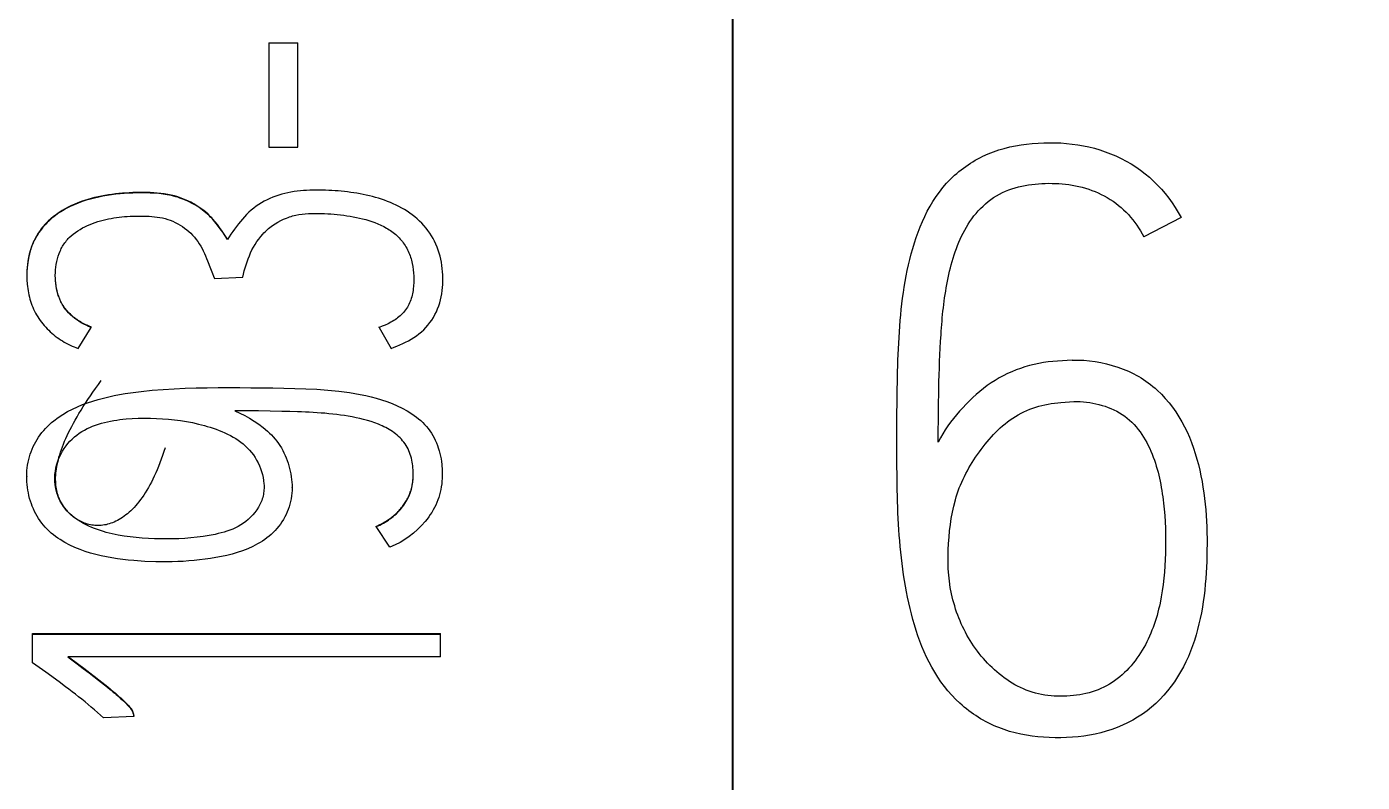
# Model space of a CAD drawing. Header units: millimetres. Extents: x 6750 to 121550, y -28210 to 66060.
# Drawn here: x 34292.79 to 34333.78, y 57730.04 to 57753.23 of the extents above; entities that cross this region are included whole.
import ezdxf

# ---------------------------------------------------------------- set-up
doc = ezdxf.new("R2010")
doc.units = ezdxf.units.MM
doc.linetypes.add('SLD-Solid', pattern=[0])
doc.layers.add('10000_FRONT', color=7, linetype='Continuous')
doc.layers.add('10500_FRONT_LABELING', color=7, linetype='Continuous')
doc.layers.add('DN.1. NET LIEN MANH', color=7, linetype='Continuous', lineweight=40)

# ---------------------------------------------------------------- blocks, each defined once
blk = doc.blocks.new('A$C0C6D7916')
at = {"layer": '10000_FRONT', "linetype": 'Continuous'}
blk.add_line((0, 0), (0, 117.137), dxfattribs=at)
at = {"layer": '10500_FRONT_LABELING', "linetype": 'Continuous'}
for p, q in [((-1.5845, 68.9549), (-1.5845, 68.5982)), ((-1.4854, 68.9535), (-1.5845, 68.9535)), ((-1.4854, 68.5982), (-1.4854, 68.9549)), ((-1.5845, 68.5982), (-1.4854, 68.5982)), ((-1.7262, 68.2834), (-1.7262, 68.2848)), ((-1.7939, 68.21), (-1.7839, 68.1841)), ((-2.4116, 68.1613), (-2.4116, 68.1599)), ((-1.7709, 68.1494), (-1.6738, 68.154)), ((-2.2369, 67.9109), (-2.1922, 67.9826)), ((-2.1922, 67.9826), (-2.1922, 67.984)), ((-1.2078, 67.9826), (-1.2078, 67.984)), ((-1.2078, 67.9826), (-1.167, 67.9109)), ((-1.6608, 67.6973), (-1.701, 67.6974)), ((-1.6206, 67.697), (-1.6608, 67.6973)), ((-1.5804, 67.6964), (-1.6206, 67.697)), ((-1.5402, 67.6955), (-1.5804, 67.6964)), ((-1.5134, 67.6948), (-1.5402, 67.6955)), ((-2.4122, 67.4734), (-2.4122, 67.472)), ((-1.5053, 67.4352), (-1.5053, 67.4366)), ((-1.2175, 67.3016), (-1.2175, 67.303)), ((-1.1709, 67.2314), (-1.2175, 67.3016)), ((-2.3922, 66.8364), (-2.3922, 66.9365)), ((-2.3922, 66.9365), (-0.9981, 66.9365)), ((-2.3922, 66.9346), (-0.9981, 66.9346)), ((-0.9981, 66.8567), (-0.9981, 66.9365)), ((-0.9981, 66.8567), (-2.2718, 66.8567)), ((-2.2718, 66.8567), (-2.2403, 66.8331)), ((-2.2693, 66.8567), (-2.2382, 66.8333)), ((-2.2403, 66.8331), (-2.2194, 66.8173)), ((-2.2382, 66.8333), (-2.2174, 66.8177)), ((-2.2194, 66.8173), (-2.1985, 66.8014)), ((-2.2174, 66.8177), (-2.1968, 66.8019)), ((-2.1985, 66.8014), (-2.1829, 66.7894)), ((-2.1968, 66.8019), (-2.1814, 66.7901)), ((-2.1829, 66.7894), (-2.1674, 66.7773)), ((-2.1814, 66.7901), (-2.166, 66.7781)), ((-2.1674, 66.7773), (-2.1571, 66.7692)), ((-2.166, 66.7781), (-2.1558, 66.7701)), ((-2.1571, 66.7692), (-2.1468, 66.761)), ((-2.1558, 66.7701), (-2.1456, 66.762)), ((-2.1468, 66.761), (-2.1366, 66.7528)), ((-2.1456, 66.762), (-2.1355, 66.7538)), ((-2.1366, 66.7528), (-2.1265, 66.7445)), ((-2.1355, 66.7538), (-2.1255, 66.7456)), ((-2.0466, 66.6526), (-2.1499, 66.6477)), ((-2.0466, 66.6526), (-2.0466, 66.6544))]:
    blk.add_line(p, q, dxfattribs=at)
for points in [[(-1.7262, 68.2848), (-1.7326, 68.2949), (-1.7393, 68.3048), (-1.7462, 68.3146), (-1.7532, 68.3243), (-1.7604, 68.3338), (-1.7679, 68.3432), (-1.7757, 68.3522), (-1.7798, 68.3566), (-1.7839, 68.3609), (-1.7926, 68.3692), (-1.8016, 68.3771), (-1.8109, 68.3846), (-1.8205, 68.3917), (-1.8304, 68.3984), (-1.8407, 68.4046), (-1.8459, 68.4075), (-1.8512, 68.4102), (-1.862, 68.4154), (-1.873, 68.4201), (-1.8842, 68.4245), (-1.8955, 68.4283), (-1.907, 68.4317), (-1.9186, 68.4346), (-1.9303, 68.437), (-1.9421, 68.439), (-1.954, 68.4406), (-1.9659, 68.4418), (-1.9778, 68.4427), (-1.9898, 68.4432), (-2.0017, 68.4436), (-2.0137, 68.4437), (-2.0257, 68.4437), (-2.0376, 68.4435), (-2.0496, 68.4432), (-2.0616, 68.4426), (-2.0735, 68.4419), (-2.0854, 68.441), (-2.0974, 68.4399), (-2.1093, 68.4386), (-2.1212, 68.4371), (-2.133, 68.4354), (-2.1448, 68.4335), (-2.1566, 68.4313), (-2.1684, 68.4289), (-2.1801, 68.4263), (-2.1917, 68.4233), (-2.2032, 68.4201), (-2.2147, 68.4166), (-2.226, 68.4127), (-2.2372, 68.4085), (-2.2483, 68.404), (-2.2593, 68.3991), (-2.2701, 68.3938), (-2.2807, 68.3882), (-2.291, 68.3821), (-2.3012, 68.3757), (-2.311, 68.3688), (-2.3206, 68.3616), (-2.3298, 68.3539), (-2.3387, 68.3458), (-2.3472, 68.3372), (-2.3512, 68.3328), (-2.3552, 68.3283), (-2.359, 68.3237), (-2.3627, 68.319), (-2.3663, 68.3142), (-2.3698, 68.3093), (-2.3731, 68.3042), (-2.3763, 68.2991), (-2.3793, 68.294), (-2.3822, 68.2887), (-2.385, 68.2834), (-2.3876, 68.278), (-2.3901, 68.2725), (-2.3925, 68.2669), (-2.3947, 68.2614), (-2.3968, 68.2557), (-2.3987, 68.25), (-2.4005, 68.2443), (-2.4036, 68.2328), (-2.4062, 68.2211), (-2.4082, 68.2093), (-2.4098, 68.1974), (-2.4108, 68.1854), (-2.4114, 68.1734), (-2.4116, 68.1613)], [(-1.7262, 68.2834), (-1.7342, 68.2958), (-1.7424, 68.3079), (-1.751, 68.3199), (-1.7598, 68.3316), (-1.769, 68.3431), (-1.7738, 68.3487), (-1.7788, 68.3542), (-1.7839, 68.3595), (-1.7891, 68.3646), (-1.7945, 68.3696), (-1.8001, 68.3744), (-1.8057, 68.3791), (-1.8115, 68.3837), (-1.8174, 68.3881), (-1.8234, 68.3923), (-1.8295, 68.3964), (-1.8358, 68.4003), (-1.8422, 68.404), (-1.8486, 68.4075), (-1.8552, 68.4108), (-1.8619, 68.414), (-1.8754, 68.4197), (-1.8823, 68.4224), (-1.8892, 68.4248), (-1.8962, 68.4271), (-1.9032, 68.4293), (-1.9103, 68.4312), (-1.9175, 68.4329), (-1.9247, 68.4345), (-1.9319, 68.4359), (-1.9464, 68.4382), (-1.961, 68.4399), (-1.9757, 68.4411), (-1.9904, 68.4419), (-2.0051, 68.4423), (-2.0198, 68.4423), (-2.0346, 68.4422), (-2.0493, 68.4418), (-2.064, 68.4411), (-2.0787, 68.4402), (-2.0933, 68.4389), (-2.108, 68.4374), (-2.1226, 68.4355), (-2.1372, 68.4334), (-2.1517, 68.4309), (-2.1662, 68.428), (-2.1805, 68.4247), (-2.1948, 68.4211), (-2.209, 68.417), (-2.223, 68.4124), (-2.2368, 68.4073), (-2.2504, 68.4017), (-2.2638, 68.3955), (-2.277, 68.3888), (-2.2898, 68.3815), (-2.2961, 68.3776), (-2.3022, 68.3736), (-2.3083, 68.3694), (-2.3143, 68.365), (-2.3201, 68.3605), (-2.3259, 68.3559), (-2.3315, 68.351), (-2.3369, 68.346), (-2.3422, 68.3409), (-2.3474, 68.3356), (-2.3524, 68.3302), (-2.3572, 68.3246), (-2.3618, 68.3188), (-2.3662, 68.3129), (-2.3705, 68.3068), (-2.3745, 68.3006), (-2.3783, 68.2943), (-2.3819, 68.2879), (-2.3853, 68.2813), (-2.3885, 68.2746), (-2.3915, 68.2679), (-2.3943, 68.261), (-2.3968, 68.2541), (-2.3992, 68.2471), (-2.4013, 68.24), (-2.4032, 68.2329), (-2.4049, 68.2258), (-2.4064, 68.2185), (-2.4077, 68.2113), (-2.4088, 68.204), (-2.4097, 68.1967), (-2.4104, 68.1893), (-2.4114, 68.1746), (-2.4116, 68.1597), (-2.4113, 68.1449), (-2.4104, 68.1301), (-2.4096, 68.1227), (-2.4087, 68.1153), (-2.4076, 68.108), (-2.4063, 68.1007), (-2.4048, 68.0934), (-2.4032, 68.0862), (-2.4013, 68.0791), (-2.3992, 68.072), (-2.3969, 68.065), (-2.3943, 68.0581), (-2.3916, 68.0513), (-2.3886, 68.0446), (-2.3853, 68.038), (-2.3819, 68.0314), (-2.3783, 68.025), (-2.3744, 68.0187), (-2.3704, 68.0125), (-2.3661, 68.0064), (-2.3617, 68.0005), (-2.3571, 67.9947), (-2.3523, 67.989), (-2.3474, 67.9834), (-2.3423, 67.978), (-2.337, 67.9727), (-2.3316, 67.9676), (-2.326, 67.9626), (-2.3204, 67.9578), (-2.3145, 67.9531), (-2.3086, 67.9486), (-2.3025, 67.9442), (-2.2964, 67.9401), (-2.2901, 67.9361), (-2.2837, 67.9323), (-2.2773, 67.9286), (-2.2707, 67.9252), (-2.2641, 67.9219), (-2.2574, 67.9189), (-2.2506, 67.916), (-2.2438, 67.9134), (-2.2369, 67.9109)], [(-1.167, 67.9109), (-1.1569, 67.9146), (-1.1469, 67.9186), (-1.137, 67.9228), (-1.1272, 67.9273), (-1.1174, 67.9319), (-1.1078, 67.9368), (-1.0984, 67.942), (-1.0892, 67.9476), (-1.0803, 67.9537), (-1.0718, 67.9603), (-1.0635, 67.9672), (-1.0557, 67.9746), (-1.0482, 67.9824), (-1.0411, 67.9905), (-1.0345, 67.999), (-1.0283, 68.0078), (-1.0226, 68.0169), (-1.0173, 68.0263), (-1.0124, 68.0359), (-1.008, 68.0458), (-1.0041, 68.0558), (-1.0007, 68.066), (-0.9978, 68.0764), (-0.9955, 68.0869), (-0.9937, 68.0975), (-0.9923, 68.1082), (-0.9913, 68.119), (-0.9906, 68.1297), (-0.9903, 68.1405), (-0.9903, 68.1513), (-0.9906, 68.1621), (-0.9912, 68.1729), (-0.9922, 68.1836), (-0.9935, 68.1944), (-0.9952, 68.205), (-0.9973, 68.2156), (-0.9997, 68.2262), (-1.0026, 68.2366), (-1.0059, 68.2469), (-1.0097, 68.257), (-1.0138, 68.267), (-1.0184, 68.2768), (-1.0235, 68.2864), (-1.0289, 68.2958), (-1.0347, 68.3049), (-1.041, 68.3137), (-1.0476, 68.3222), (-1.0546, 68.3304), (-1.062, 68.3383), (-1.0697, 68.3459), (-1.0777, 68.3532), (-1.086, 68.3602), (-1.0945, 68.3669), (-1.1032, 68.3732), (-1.1122, 68.3793), (-1.1214, 68.385), (-1.1307, 68.3904), (-1.1402, 68.3955), (-1.1499, 68.4004), (-1.1597, 68.4049), (-1.1696, 68.4092), (-1.1796, 68.4132), (-1.1897, 68.417), (-1.1999, 68.4205), (-1.2102, 68.4238), (-1.2205, 68.4268), (-1.231, 68.4297), (-1.2414, 68.4323), (-1.2519, 68.4347), (-1.2625, 68.4369), (-1.2731, 68.439), (-1.2837, 68.4408), (-1.2944, 68.4425), (-1.305, 68.4441), (-1.3157, 68.4455), (-1.3264, 68.4467), (-1.3372, 68.4478), (-1.3479, 68.4488), (-1.3587, 68.4496), (-1.3694, 68.4503), (-1.3802, 68.4508), (-1.3909, 68.4512), (-1.4017, 68.4515), (-1.4125, 68.4517), (-1.4233, 68.4517), (-1.434, 68.4516), (-1.4448, 68.4514), (-1.4556, 68.4509), (-1.4663, 68.4503), (-1.4771, 68.4493), (-1.4878, 68.4481), (-1.4984, 68.4466), (-1.5091, 68.4448), (-1.5196, 68.4427), (-1.5301, 68.4402), (-1.5405, 68.4375), (-1.5508, 68.4344), (-1.561, 68.4309), (-1.5711, 68.4271), (-1.5811, 68.423), (-1.5909, 68.4185), (-1.6005, 68.4136), (-1.6099, 68.4083), (-1.619, 68.4027), (-1.6279, 68.3966), (-1.6365, 68.3901), (-1.6449, 68.3833), (-1.6529, 68.3761), (-1.6606, 68.3686), (-1.668, 68.3608), (-1.6751, 68.3527), (-1.682, 68.3444), (-1.6887, 68.336), (-1.6953, 68.3275), (-1.7018, 68.3188), (-1.7081, 68.3101), (-1.7143, 68.3013), (-1.7203, 68.2924), (-1.7262, 68.2834)], [(-1.6738, 68.154), (-1.6714, 68.1647), (-1.6687, 68.1754), (-1.6658, 68.1859), (-1.6626, 68.1964), (-1.6591, 68.2068), (-1.6554, 68.2171), (-1.6514, 68.2273), (-1.6471, 68.2374), (-1.6424, 68.2473), (-1.6373, 68.257), (-1.6317, 68.2664), (-1.6256, 68.2756), (-1.6192, 68.2845), (-1.6125, 68.2931), (-1.6053, 68.3014), (-1.6015, 68.3054), (-1.5977, 68.3093), (-1.5937, 68.3131), (-1.5897, 68.3168), (-1.5855, 68.3204), (-1.5813, 68.3239), (-1.5769, 68.3272), (-1.5725, 68.3304), (-1.5633, 68.3365), (-1.554, 68.3422), (-1.5443, 68.3474), (-1.5344, 68.3522), (-1.5243, 68.3564), (-1.5192, 68.3584), (-1.514, 68.3602), (-1.5088, 68.3618), (-1.5035, 68.3633), (-1.4928, 68.366), (-1.4821, 68.3681), (-1.4712, 68.3697), (-1.4603, 68.3709), (-1.4494, 68.3716), (-1.4384, 68.3721), (-1.4275, 68.3722), (-1.4165, 68.3722), (-1.4055, 68.372), (-1.3946, 68.3717), (-1.3836, 68.3711), (-1.3727, 68.3704), (-1.3617, 68.3695), (-1.3508, 68.3685), (-1.3399, 68.3672), (-1.329, 68.3659), (-1.3181, 68.3643), (-1.3073, 68.3627), (-1.2965, 68.3608), (-1.2857, 68.3587), (-1.2749, 68.3564), (-1.2643, 68.3539), (-1.2537, 68.3511), (-1.2431, 68.348), (-1.2327, 68.3446), (-1.2223, 68.3409), (-1.2121, 68.3368), (-1.2021, 68.3324), (-1.1922, 68.3275), (-1.1826, 68.3222), (-1.1779, 68.3193), (-1.1732, 68.3164), (-1.1687, 68.3133), (-1.1642, 68.3101), (-1.1598, 68.3068), (-1.1555, 68.3033), (-1.1513, 68.2997), (-1.1472, 68.2961), (-1.1432, 68.2922), (-1.1394, 68.2883), (-1.1356, 68.2843), (-1.132, 68.2801), (-1.1286, 68.2758), (-1.1253, 68.2714), (-1.1221, 68.2669), (-1.1191, 68.2623), (-1.1163, 68.2576), (-1.1136, 68.2528), (-1.111, 68.2479), (-1.1086, 68.243), (-1.1064, 68.2379), (-1.1043, 68.2328), (-1.1023, 68.2277), (-1.1005, 68.2225), (-1.0988, 68.2172), (-1.0973, 68.2119), (-1.096, 68.2066), (-1.0947, 68.2012), (-1.0927, 68.1904), (-1.0912, 68.1795), (-1.0901, 68.1686), (-1.0895, 68.1576), (-1.0893, 68.1466), (-1.0895, 68.1356), (-1.0901, 68.1247), (-1.0913, 68.1138), (-1.092, 68.1083), (-1.0929, 68.1029), (-1.094, 68.0975), (-1.0952, 68.0922), (-1.0966, 68.0869), (-1.0981, 68.0816), (-1.0998, 68.0764), (-1.1018, 68.0712), (-1.1039, 68.0662), (-1.1062, 68.0612), (-1.1088, 68.0563), (-1.1115, 68.0515), (-1.1145, 68.0469), (-1.1176, 68.0424), (-1.121, 68.0381), (-1.1245, 68.0339), (-1.1283, 68.0299), (-1.1321, 68.026), (-1.1362, 68.0222), (-1.1404, 68.0187), (-1.1447, 68.0153), (-1.1491, 68.012), (-1.1536, 68.0089), (-1.1582, 68.0059), (-1.1629, 68.003), (-1.1677, 68.0003), (-1.1774, 67.9952), (-1.1874, 67.9906), (-1.1975, 67.9864), (-1.2078, 67.9826)], [(-2.1922, 67.9826), (-2.2008, 67.9862), (-2.2092, 67.99), (-2.2175, 67.9941), (-2.2257, 67.9985), (-2.2336, 68.0033), (-2.2414, 68.0084), (-2.2488, 68.0139), (-2.256, 68.0198), (-2.2629, 68.026), (-2.2694, 68.0326), (-2.2756, 68.0395), (-2.2785, 68.0431), (-2.2814, 68.0468), (-2.2841, 68.0505), (-2.2867, 68.0544), (-2.2891, 68.0583), (-2.2915, 68.0623), (-2.2937, 68.0664), (-2.2958, 68.0705), (-2.2996, 68.079), (-2.303, 68.0876), (-2.3045, 68.092), (-2.3059, 68.0964), (-2.3083, 68.1054), (-2.3102, 68.1144), (-2.3117, 68.1236), (-2.3129, 68.1327), (-2.3138, 68.142), (-2.3144, 68.1512), (-2.3146, 68.1605), (-2.3144, 68.1698), (-2.3138, 68.1793), (-2.3128, 68.1887), (-2.3114, 68.1981), (-2.3095, 68.2074), (-2.3073, 68.2167), (-2.3046, 68.2258), (-2.3015, 68.2347), (-2.298, 68.2434), (-2.296, 68.2477), (-2.294, 68.2519), (-2.2918, 68.256), (-2.2895, 68.2601), (-2.2871, 68.264), (-2.2846, 68.2679), (-2.2819, 68.2717), (-2.2791, 68.2754), (-2.2763, 68.279), (-2.2733, 68.2825), (-2.2701, 68.286), (-2.2669, 68.2893), (-2.2602, 68.2957), (-2.2531, 68.3017), (-2.2457, 68.3074), (-2.2379, 68.3127), (-2.2299, 68.3177), (-2.2217, 68.3224), (-2.2132, 68.3268), (-2.2046, 68.3308), (-2.1959, 68.3346), (-2.187, 68.3381), (-2.1781, 68.3413), (-2.1691, 68.3442), (-2.1601, 68.3469), (-2.1511, 68.3494), (-2.142, 68.3516), (-2.1329, 68.3535), (-2.1237, 68.3553), (-2.1145, 68.3568), (-2.1053, 68.3582), (-2.0961, 68.3593), (-2.0869, 68.3603), (-2.0776, 68.3611), (-2.0684, 68.3618), (-2.0591, 68.3623), (-2.0498, 68.3626), (-2.0405, 68.3628), (-2.0312, 68.3629), (-2.022, 68.3629), (-2.0127, 68.3628), (-2.0034, 68.3626), (-1.9941, 68.3623), (-1.9849, 68.3617), (-1.9756, 68.3609), (-1.9664, 68.3598), (-1.9573, 68.3584), (-1.9482, 68.3566), (-1.9392, 68.3544), (-1.9303, 68.3518), (-1.9215, 68.3487), (-1.9129, 68.3452), (-1.9045, 68.3413), (-1.8963, 68.337), (-1.8882, 68.3324), (-1.8804, 68.3274), (-1.8728, 68.3221), (-1.8655, 68.3164), (-1.8584, 68.3104), (-1.8517, 68.3041), (-1.8452, 68.2974), (-1.8391, 68.2904), (-1.8333, 68.2832), (-1.8278, 68.2757), (-1.8226, 68.2681), (-1.8176, 68.2602), (-1.813, 68.2522), (-1.8087, 68.244), (-1.8047, 68.2356), (-1.8009, 68.2271), (-1.7974, 68.2186), (-1.7939, 68.21)], [(-2.1922, 67.984), (-2.1968, 67.9859), (-2.2013, 67.9878), (-2.2058, 67.9898), (-2.2103, 67.9919), (-2.2147, 67.9941), (-2.2191, 67.9963), (-2.2234, 67.9987), (-2.2277, 68.0011), (-2.2319, 68.0036), (-2.2361, 68.0062), (-2.2402, 68.009), (-2.2442, 68.0118), (-2.2481, 68.0148), (-2.252, 68.0178), (-2.2558, 68.021), (-2.2595, 68.0243), (-2.2631, 68.0276), (-2.2666, 68.0311), (-2.27, 68.0346), (-2.2733, 68.0383), (-2.2765, 68.042), (-2.2796, 68.0458), (-2.2826, 68.0498), (-2.284, 68.0518), (-2.2854, 68.0538), (-2.2881, 68.0579), (-2.2906, 68.0622), (-2.293, 68.0665), (-2.2953, 68.0708), (-2.2974, 68.0753), (-2.2994, 68.0798), (-2.3012, 68.0844), (-2.303, 68.089), (-2.3046, 68.0936), (-2.306, 68.0983), (-2.3073, 68.1031), (-2.3085, 68.1078), (-2.3096, 68.1127), (-2.3105, 68.1175), (-2.3113, 68.1223), (-2.3121, 68.1272), (-2.3127, 68.1321), (-2.3132, 68.137), (-2.3137, 68.1419), (-2.3141, 68.1468), (-2.3143, 68.1517), (-2.3145, 68.1566), (-2.3146, 68.1616)], [(-1.7839, 68.1841), (-1.7773, 68.1668), (-1.774, 68.1581), (-1.7709, 68.1494)], [(-1.701, 67.6974), (-1.6836, 67.6897), (-1.6669, 67.6812), (-1.6506, 67.672), (-1.6348, 67.662), (-1.6193, 67.6514), (-1.6043, 67.64), (-1.5899, 67.6279), (-1.5829, 67.6215), (-1.5762, 67.6149), (-1.5698, 67.6081), (-1.5636, 67.601), (-1.5577, 67.5937), (-1.5522, 67.5861), (-1.5469, 67.5784), (-1.542, 67.5704), (-1.5374, 67.5621), (-1.5331, 67.5538), (-1.5291, 67.5452), (-1.5254, 67.5365), (-1.522, 67.5276), (-1.519, 67.5186), (-1.5162, 67.5095), (-1.5137, 67.5004), (-1.5116, 67.4911), (-1.5097, 67.4818), (-1.5081, 67.4724), (-1.5069, 67.463), (-1.506, 67.4536), (-1.5055, 67.4441), (-1.5053, 67.4347), (-1.5055, 67.4252), (-1.5061, 67.4158), (-1.5071, 67.4065), (-1.5086, 67.3972), (-1.5104, 67.3879), (-1.5127, 67.3788), (-1.5154, 67.3697), (-1.5185, 67.3607), (-1.5221, 67.3519), (-1.526, 67.3433), (-1.5303, 67.3347), (-1.535, 67.3264), (-1.54, 67.3183), (-1.5454, 67.3104), (-1.5511, 67.3028), (-1.5571, 67.2954), (-1.5634, 67.2883), (-1.57, 67.2815), (-1.5769, 67.275), (-1.5841, 67.2688), (-1.5914, 67.263), (-1.599, 67.2575), (-1.6069, 67.2522), (-1.6149, 67.2472), (-1.623, 67.2425), (-1.6398, 67.2339), (-1.6571, 67.2262), (-1.6747, 67.2194), (-1.6925, 67.2133), (-1.7105, 67.208), (-1.7287, 67.2032), (-1.747, 67.1991), (-1.7655, 67.1956), (-1.784, 67.1925), (-1.8026, 67.1899), (-1.8213, 67.1876), (-1.84, 67.1857), (-1.8587, 67.1842), (-1.8774, 67.1829), (-1.8962, 67.182), (-1.9149, 67.1814), (-1.9337, 67.1811), (-1.9712, 67.1814), (-2.0088, 67.1829), (-2.0462, 67.1855), (-2.065, 67.1873), (-2.0836, 67.1893), (-2.1022, 67.1917), (-2.1208, 67.1946), (-2.1393, 67.1979), (-2.1576, 67.2017), (-2.1759, 67.2061), (-2.194, 67.2112), (-2.212, 67.2169), (-2.2299, 67.2234), (-2.2475, 67.2306), (-2.2648, 67.2386), (-2.2817, 67.2475), (-2.298, 67.2573), (-2.3059, 67.2626), (-2.3136, 67.2681), (-2.3211, 67.2738), (-2.3284, 67.2798), (-2.3354, 67.286), (-2.3422, 67.2925), (-2.3486, 67.2993), (-2.3548, 67.3063), (-2.3607, 67.3136), (-2.3663, 67.3212), (-2.3715, 67.329), (-2.3765, 67.337), (-2.3811, 67.3453), (-2.3854, 67.3537), (-2.3894, 67.3624), (-2.3931, 67.3711), (-2.3964, 67.3801), (-2.3995, 67.3891), (-2.4022, 67.3983), (-2.4046, 67.4076), (-2.4066, 67.417), (-2.4084, 67.4264), (-2.4098, 67.4359), (-2.4109, 67.4455), (-2.4117, 67.455), (-2.4121, 67.4646), (-2.4122, 67.4741), (-2.4119, 67.4837), (-2.4114, 67.4932), (-2.4104, 67.5027), (-2.4091, 67.5121), (-2.4075, 67.5214), (-2.4055, 67.5306), (-2.4032, 67.5398), (-2.4005, 67.5488), (-2.3974, 67.5577), (-2.394, 67.5664), (-2.3902, 67.575), (-2.386, 67.5835), (-2.3815, 67.5917), (-2.3766, 67.5998), (-2.3714, 67.6077), (-2.3659, 67.6154), (-2.3601, 67.6229), (-2.354, 67.6301), (-2.3476, 67.6372), (-2.341, 67.644), (-2.3342, 67.6507), (-2.3271, 67.657), (-2.3199, 67.6632), (-2.3048, 67.6747), (-2.2892, 67.6853), (-2.273, 67.6949), (-2.2563, 67.7035), (-2.2392, 67.7114), (-2.2217, 67.7185), (-2.204, 67.7249), (-2.1861, 67.7308), (-2.168, 67.7361), (-2.1498, 67.7409), (-2.1316, 67.7453), (-2.1132, 67.7493), (-2.0948, 67.7529), (-2.0763, 67.7562), (-2.0578, 67.7591), (-2.0206, 67.764), (-1.9833, 67.7679), (-1.9459, 67.7708), (-1.9084, 67.7731), (-1.871, 67.7747), (-1.8335, 67.7757), (-1.796, 67.7763), (-1.7584, 67.7767), (-1.721, 67.7768), (-1.6835, 67.7767), (-1.646, 67.7765), (-1.6085, 67.7762), (-1.571, 67.7756), (-1.5335, 67.775), (-1.4959, 67.7741), (-1.4584, 67.7729), (-1.4209, 67.7711), (-1.3835, 67.7685), (-1.3462, 67.7649), (-1.3276, 67.7626), (-1.3091, 67.7601), (-1.2906, 67.7571), (-1.2722, 67.7537), (-1.2539, 67.7499), (-1.2357, 67.7455), (-1.2175, 67.7406), (-1.1995, 67.7351), (-1.1816, 67.729), (-1.1638, 67.7222), (-1.1461, 67.7146), (-1.1288, 67.7063), (-1.112, 67.6971), (-1.0957, 67.687), (-1.0879, 67.6817), (-1.0803, 67.676), (-1.0729, 67.6702), (-1.0658, 67.664), (-1.0589, 67.6577), (-1.0524, 67.651), (-1.0461, 67.6441), (-1.0403, 67.6369), (-1.0347, 67.6294), (-1.0295, 67.6216), (-1.0247, 67.6136), (-1.0202, 67.6053)], [(-2.0997, 67.2727), (-2.1099, 67.2748), (-2.1201, 67.277), (-2.1302, 67.2794), (-2.1403, 67.282), (-2.1503, 67.2849), (-2.1603, 67.288), (-2.1703, 67.2914), (-2.1802, 67.295), (-2.19, 67.2989), (-2.1997, 67.3031), (-2.2093, 67.3076), (-2.2187, 67.3125), (-2.2278, 67.3177), (-2.2368, 67.3233), (-2.2454, 67.3292), (-2.2536, 67.3356), (-2.2615, 67.3423), (-2.269, 67.3495), (-2.2761, 67.3572), (-2.2826, 67.3654), (-2.2857, 67.3696), (-2.2886, 67.374), (-2.2914, 67.3785), (-2.2941, 67.3831), (-2.2966, 67.3879), (-2.299, 67.3928), (-2.3012, 67.3978), (-2.3032, 67.403), (-2.305, 67.4083), (-2.3067, 67.4138), (-2.3082, 67.4194), (-2.3096, 67.4251), (-2.3107, 67.431), (-2.3116, 67.437), (-2.3124, 67.4432), (-2.3129, 67.4496), (-2.3132, 67.4561), (-2.3134, 67.4628), (-2.3133, 67.4696), (-2.313, 67.4766), (-2.3124, 67.4838), (-2.3116, 67.4911), (-2.3106, 67.4987), (-2.3094, 67.5063), (-2.3079, 67.5142), (-2.3061, 67.5222), (-2.3041, 67.5305), (-2.3019, 67.5389), (-2.2993, 67.5474), (-2.2965, 67.5562), (-2.2935, 67.5652), (-2.2901, 67.5743), (-2.2865, 67.5837), (-2.2826, 67.5932), (-2.2784, 67.6029), (-2.2739, 67.6129), (-2.269, 67.623), (-2.2639, 67.6334), (-2.2585, 67.6439), (-2.2527, 67.6547), (-2.2467, 67.6656), (-2.2403, 67.6768), (-2.2336, 67.6882), (-2.2265, 67.6998), (-2.2191, 67.7117), (-2.2113, 67.7237), (-2.2033, 67.736), (-2.1948, 67.7485), (-2.186, 67.7613), (-2.1768, 67.7742), (-2.1673, 67.7874), (-2.1574, 67.8009)], [(-1.0913, 67.4824), (-1.0914, 67.4891), (-1.0917, 67.4958), (-1.0922, 67.5025), (-1.0929, 67.5092), (-1.0938, 67.5158), (-1.0949, 67.5225), (-1.0962, 67.529), (-1.0978, 67.5356), (-1.0995, 67.5421), (-1.1016, 67.5485), (-1.1038, 67.5548), (-1.1064, 67.561), (-1.1092, 67.5671), (-1.1124, 67.573), (-1.1158, 67.5788), (-1.1194, 67.5844), (-1.1234, 67.5899), (-1.1275, 67.5952), (-1.132, 67.6002), (-1.1366, 67.6051), (-1.1414, 67.6097), (-1.1465, 67.6142), (-1.1517, 67.6184), (-1.157, 67.6225), (-1.1625, 67.6264), (-1.1681, 67.6301), (-1.1738, 67.6336), (-1.1796, 67.637), (-1.1855, 67.6402), (-1.1914, 67.6432), (-1.1975, 67.6461), (-1.2036, 67.6489), (-1.2098, 67.6515), (-1.2223, 67.6563), (-1.235, 67.6606), (-1.2478, 67.6645), (-1.2608, 67.668), (-1.2738, 67.6712), (-1.2869, 67.674), (-1.3, 67.6766), (-1.3132, 67.679), (-1.3265, 67.6811), (-1.3397, 67.6831), (-1.353, 67.6848), (-1.3663, 67.6863), (-1.3797, 67.6877), (-1.393, 67.6889), (-1.4064, 67.6899), (-1.4197, 67.6908), (-1.4331, 67.6916), (-1.4465, 67.6923), (-1.4599, 67.6929), (-1.4733, 67.6935), (-1.4866, 67.694), (-1.5134, 67.6948)], [(-1.9389, 67.5715), (-1.9433, 67.5579), (-1.9478, 67.5447), (-1.9523, 67.532), (-1.9569, 67.5197), (-1.9617, 67.5077), (-1.9665, 67.4962), (-1.9713, 67.485), (-1.9763, 67.4743), (-1.9813, 67.4639), (-1.9863, 67.4539), (-1.9914, 67.4442), (-1.9966, 67.435), (-2.0019, 67.4261), (-2.0072, 67.4175), (-2.0125, 67.4093), (-2.0179, 67.4015), (-2.0233, 67.394), (-2.0288, 67.3869), (-2.0343, 67.38), (-2.0398, 67.3736), (-2.0453, 67.3674), (-2.0509, 67.3616), (-2.0565, 67.356), (-2.0622, 67.3508), (-2.0678, 67.3459), (-2.0735, 67.3414), (-2.0791, 67.3371), (-2.0848, 67.3331), (-2.0905, 67.3294), (-2.0961, 67.3259), (-2.1018, 67.3228), (-2.1075, 67.3199), (-2.1131, 67.3174), (-2.1188, 67.315), (-2.1244, 67.313), (-2.13, 67.3112), (-2.1356, 67.3096), (-2.1412, 67.3083), (-2.1467, 67.3073), (-2.1522, 67.3064), (-2.1576, 67.3059), (-2.1631, 67.3055), (-2.1685, 67.3054), (-2.1738, 67.3055), (-2.1791, 67.3058), (-2.1843, 67.3063), (-2.1895, 67.3071), (-2.1946, 67.308), (-2.1997, 67.3091), (-2.2047, 67.3105), (-2.2097, 67.312), (-2.2145, 67.3137), (-2.2193, 67.3156), (-2.224, 67.3176), (-2.2287, 67.3198), (-2.2332, 67.3222), (-2.2377, 67.3248), (-2.2421, 67.3275), (-2.2505, 67.3334), (-2.2586, 67.3398), (-2.2663, 67.3468), (-2.2735, 67.3543), (-2.2802, 67.3623), (-2.2865, 67.3706), (-2.2922, 67.3794), (-2.2974, 67.3885), (-2.302, 67.3979), (-2.306, 67.4077), (-2.3093, 67.4176), (-2.312, 67.4278), (-2.3141, 67.4381), (-2.3154, 67.4485), (-2.3162, 67.4591), (-2.3162, 67.4697), (-2.3156, 67.4802), (-2.3144, 67.4908), (-2.3126, 67.5012), (-2.3102, 67.5116), (-2.3072, 67.5217), (-2.3036, 67.5317), (-2.2995, 67.5415), (-2.2949, 67.5509), (-2.2897, 67.5601), (-2.2841, 67.5691), (-2.2779, 67.5776), (-2.2714, 67.5859), (-2.2645, 67.5937), (-2.2571, 67.6011), (-2.2494, 67.6081), (-2.2413, 67.6147), (-2.2329, 67.6208), (-2.2242, 67.6264), (-2.2153, 67.6317), (-2.206, 67.6365), (-2.1966, 67.6409), (-2.1869, 67.645), (-2.177, 67.6487), (-2.167, 67.6521), (-2.1568, 67.6551), (-2.1465, 67.6578), (-2.136, 67.6603), (-2.1256, 67.6624), (-2.115, 67.6643), (-2.1044, 67.666), (-2.0939, 67.6674), (-2.0833, 67.6687), (-2.0727, 67.6697), (-2.0517, 67.6713), (-2.0308, 67.6722), (-2.01, 67.6724), (-1.9893, 67.6722), (-1.9687, 67.6715), (-1.9481, 67.6703), (-1.9276, 67.6687), (-1.9071, 67.6666), (-1.8867, 67.664), (-1.8663, 67.6608), (-1.8459, 67.657), (-1.8255, 67.6524), (-1.8154, 67.6499), (-1.8052, 67.6472), (-1.795, 67.6443), (-1.7849, 67.6412), (-1.7747, 67.6379), (-1.7647, 67.6344), (-1.7547, 67.6306), (-1.7449, 67.6266), (-1.7352, 67.6224), (-1.7256, 67.6178), (-1.7162, 67.613), (-1.7071, 67.6079), (-1.6981, 67.6024), (-1.6894, 67.5967), (-1.681, 67.5906), (-1.6729, 67.5842), (-1.6652, 67.5774), (-1.6577, 67.5702), (-1.6507, 67.5627), (-1.644, 67.5548), (-1.6377, 67.5465), (-1.6319, 67.5378), (-1.6265, 67.5288), (-1.6215, 67.5195), (-1.617, 67.5099), (-1.613, 67.5), (-1.6095, 67.4899), (-1.6065, 67.4797), (-1.6042, 67.4693), (-1.6025, 67.4588), (-1.6014, 67.4482), (-1.6011, 67.443), (-1.6011, 67.4377), (-1.6012, 67.4324), (-1.6015, 67.4272), (-1.6019, 67.422), (-1.6026, 67.4168), (-1.6035, 67.4117), (-1.6046, 67.4065), (-1.6059, 67.4015), (-1.6074, 67.3965), (-1.6092, 67.3915), (-1.6111, 67.3866), (-1.6132, 67.3817), (-1.6155, 67.377), (-1.618, 67.3723), (-1.6206, 67.3676), (-1.6264, 67.3586), (-1.6327, 67.35), (-1.6396, 67.3417), (-1.647, 67.3339), (-1.6549, 67.3265), (-1.6631, 67.3196), (-1.6717, 67.3133), (-1.6805, 67.3075), (-1.6896, 67.3022), (-1.6989, 67.2975), (-1.7084, 67.2932), (-1.7181, 67.2894), (-1.7279, 67.2859), (-1.7379, 67.2828), (-1.748, 67.2801), (-1.7581, 67.2776), (-1.7684, 67.2753), (-1.7889, 67.2714), (-1.8096, 67.2681), (-1.8302, 67.2654), (-1.8509, 67.2632), (-1.8717, 67.2616), (-1.8925, 67.2605), (-1.9133, 67.2598), (-1.9341, 67.2595), (-1.9549, 67.2596), (-1.9757, 67.2601), (-1.9965, 67.2609), (-2.0173, 67.2623), (-2.038, 67.264), (-2.0586, 67.2664), (-2.0792, 67.2692), (-2.0997, 67.2727)], [(-1.0202, 67.6053), (-1.0161, 67.5969), (-1.0123, 67.5882), (-1.0088, 67.5794), (-1.0057, 67.5704), (-1.0029, 67.5612), (-1.0005, 67.552), (-0.9984, 67.5426), (-0.9965, 67.5332), (-0.995, 67.5237), (-0.9938, 67.5141), (-0.9924, 67.495), (-0.9921, 67.4854), (-0.9921, 67.4759), (-0.9925, 67.4664), (-0.9932, 67.457), (-0.9942, 67.4476), (-0.9955, 67.4382), (-0.9972, 67.429), (-0.9992, 67.4198), (-1.0015, 67.4107), (-1.0042, 67.4017), (-1.0073, 67.3928), (-1.0108, 67.3841), (-1.0146, 67.3755), (-1.0188, 67.367), (-1.0233, 67.3587), (-1.0281, 67.3505), (-1.0332, 67.3426), (-1.0386, 67.3347), (-1.0443, 67.3271), (-1.0503, 67.3197), (-1.0629, 67.3054), (-1.0763, 67.292), (-1.0905, 67.2795), (-1.1052, 67.268), (-1.1205, 67.2575), (-1.1365, 67.2479), (-1.1533, 67.2392), (-1.1709, 67.2314)], [(-2.3159, 67.4557), (-2.316, 67.4579), (-2.3161, 67.4601), (-2.3162, 67.4623), (-2.3163, 67.4645), (-2.3163, 67.4668)], [(-1.2175, 67.3016), (-1.2114, 67.3043), (-1.2053, 67.3072), (-1.1994, 67.3103), (-1.1935, 67.3135), (-1.1877, 67.3169), (-1.182, 67.3204), (-1.1763, 67.3241), (-1.1708, 67.3279), (-1.1654, 67.3319), (-1.1602, 67.336), (-1.155, 67.3404), (-1.1501, 67.3448), (-1.1452, 67.3495), (-1.1405, 67.3543), (-1.136, 67.3593), (-1.1317, 67.3644), (-1.1275, 67.3696), (-1.1236, 67.375), (-1.1198, 67.3806), (-1.1162, 67.3863), (-1.1129, 67.3921), (-1.1097, 67.398), (-1.1069, 67.4041), (-1.1042, 67.4103), (-1.1018, 67.4165), (-1.0996, 67.4229), (-1.0977, 67.4293), (-1.0961, 67.4358), (-1.0947, 67.4424), (-1.0936, 67.449), (-1.0927, 67.4556), (-1.092, 67.4623), (-1.0916, 67.469), (-1.0913, 67.4757), (-1.0913, 67.4828)], [(-1.2175, 67.303), (-1.2135, 67.3047), (-1.2096, 67.3066), (-1.2057, 67.3084), (-1.2019, 67.3104), (-1.198, 67.3124), (-1.1942, 67.3145), (-1.1905, 67.3166), (-1.1867, 67.3188), (-1.183, 67.3211), (-1.1794, 67.3234), (-1.1758, 67.3258), (-1.1722, 67.3283), (-1.1687, 67.3308), (-1.1653, 67.3334), (-1.1619, 67.3361), (-1.1585, 67.3388), (-1.1552, 67.3416), (-1.152, 67.3445), (-1.1488, 67.3474), (-1.1457, 67.3504), (-1.1426, 67.3535), (-1.1396, 67.3567), (-1.1367, 67.3599), (-1.1339, 67.3631), (-1.1311, 67.3665), (-1.1284, 67.3699), (-1.1258, 67.3733), (-1.1233, 67.3768), (-1.1208, 67.3804), (-1.1185, 67.384), (-1.1162, 67.3877), (-1.114, 67.3914), (-1.1119, 67.3952), (-1.1099, 67.3991), (-1.108, 67.403), (-1.1062, 67.4069), (-1.1045, 67.4109), (-1.1029, 67.4149), (-1.1014, 67.419), (-1.1, 67.4231), (-1.0987, 67.4272), (-1.0976, 67.4314), (-1.0965, 67.4356), (-1.0955, 67.4398), (-1.0947, 67.444), (-1.0939, 67.4483), (-1.0932, 67.4526), (-1.0927, 67.4569), (-1.0922, 67.4612), (-1.0919, 67.4655), (-1.0916, 67.4698), (-1.0914, 67.4741), (-1.0913, 67.4785)], [(-2.273, 67.3552), (-2.2745, 67.3568), (-2.2759, 67.3584), (-2.2773, 67.3601), (-2.2787, 67.3617), (-2.2801, 67.3634), (-2.2814, 67.3651), (-2.2827, 67.3669), (-2.284, 67.3686), (-2.2853, 67.3704), (-2.2866, 67.3721), (-2.2878, 67.3739), (-2.289, 67.3757), (-2.2902, 67.3776), (-2.2914, 67.3794), (-2.2925, 67.3813), (-2.2936, 67.3831), (-2.2947, 67.385), (-2.2958, 67.3869), (-2.2968, 67.3889), (-2.2978, 67.3908), (-2.2988, 67.3927), (-2.2998, 67.3947), (-2.3007, 67.3967), (-2.3017, 67.3987), (-2.3025, 67.4007), (-2.3034, 67.4027), (-2.3042, 67.4047), (-2.3051, 67.4067), (-2.3058, 67.4088), (-2.3066, 67.4108), (-2.3073, 67.4129), (-2.308, 67.4149), (-2.3087, 67.417), (-2.3094, 67.4191), (-2.31, 67.4212), (-2.3106, 67.4233), (-2.3111, 67.4254), (-2.3117, 67.4276), (-2.3122, 67.4297), (-2.3126, 67.4318), (-2.3131, 67.434), (-2.3135, 67.4361), (-2.3139, 67.4383), (-2.3142, 67.4405), (-2.3146, 67.4426), (-2.3149, 67.4448), (-2.3151, 67.447), (-2.3154, 67.4492), (-2.3156, 67.4514), (-2.3158, 67.4536)], [(-2.3469, 66.8038), (-2.3695, 66.8202), (-2.3922, 66.8364)], [(-2.1499, 66.6477), (-2.1602, 66.6571), (-2.1706, 66.6665), (-2.1811, 66.6757), (-2.1917, 66.6849), (-2.2023, 66.6939), (-2.213, 66.7028), (-2.2239, 66.7116), (-2.2348, 66.7203), (-2.2459, 66.7289), (-2.257, 66.7374), (-2.2681, 66.7458), (-2.2793, 66.7541), (-2.3018, 66.7707), (-2.3469, 66.8038)], [(-2.1265, 66.7445), (-2.1164, 66.7361), (-2.1113, 66.7319), (-2.1064, 66.7277), (-2.1014, 66.7234), (-2.0964, 66.7191), (-2.0915, 66.7147), (-2.0867, 66.7103), (-2.0819, 66.7058), (-2.0771, 66.7013), (-2.0725, 66.6967), (-2.0679, 66.692), (-2.0635, 66.6872), (-2.0613, 66.6847), (-2.0591, 66.6822), (-2.0571, 66.6797), (-2.0552, 66.677), (-2.0533, 66.6743), (-2.0517, 66.6714), (-2.051, 66.67), (-2.0503, 66.6685), (-2.0497, 66.6669), (-2.0492, 66.6654), (-2.0482, 66.6622), (-2.0474, 66.6591), (-2.0471, 66.6575), (-2.0468, 66.6558), (-2.0467, 66.6542), (-2.0466, 66.6526)], [(-2.1255, 66.7456), (-2.1155, 66.7373), (-2.1105, 66.7331), (-2.1056, 66.7289), (-2.1007, 66.7247), (-2.0958, 66.7204), (-2.091, 66.7161), (-2.0861, 66.7117), (-2.0814, 66.7073), (-2.0767, 66.7028), (-2.0721, 66.6982), (-2.0676, 66.6935), (-2.0632, 66.6888), (-2.061, 66.6863), (-2.0589, 66.6838), (-2.0569, 66.6813), (-2.055, 66.6787), (-2.0532, 66.676), (-2.0524, 66.6746), (-2.0516, 66.6731), (-2.0509, 66.6717), (-2.0502, 66.6702), (-2.0497, 66.6687), (-2.0491, 66.6671), (-2.0482, 66.664), (-2.0474, 66.6609), (-2.0471, 66.6593), (-2.0468, 66.6577), (-2.0467, 66.6561), (-2.0466, 66.6544)]]:
    blk.add_lwpolyline(points, dxfattribs=at)
blk = doc.blocks.new('A$C039E768D')
at = {"color": 7, "linetype": 'SLD-Solid', "lineweight": 25}
for p, q in [((-13.4677, 24.4214), (-13.5953, 24.3549)), ((-13.8394, 23.9332), (-13.8893, 23.9305)), ((-13.8782, 23.789), (-13.8338, 23.7918))]:
    blk.add_line(p, q, dxfattribs=at)
blk.add_open_spline([(-15, 0), (-15, 20.3817), (-15, 40.7267), (-15, 60.9967)], degree=3, dxfattribs=at)
for points, knots in [([(-13.8394, 23.9332), (-13.786, 23.9362), (-13.7345, 23.9265), (-13.6336, 23.8934), (-13.5879, 23.8669), (-13.4712, 23.7597), (-13.4265, 23.6597), (-13.3807, 23.4549), (-13.3761, 23.3507), (-13.3838, 23.1412), (-13.3972, 23.0363), (-13.4732, 22.8412), (-13.5409, 22.7541), (-13.7248, 22.6519), (-13.8324, 22.6377), (-13.9902, 22.6487), (-14.0417, 22.6581), (-14.1399, 22.6974), (-14.1841, 22.7254), (-14.3013, 22.8314), (-14.3493, 22.9289), (-14.4079, 23.1284), (-14.4228, 23.2321), (-14.4384, 23.4377), (-14.4384, 23.5407), (-14.4387, 23.7468), (-14.4383, 23.8499), (-14.43, 24.0563), (-14.4215, 24.159), (-14.3763, 24.3594), (-14.3385, 24.4613), (-14.234, 24.5765), (-14.1915, 24.6076), (-14.098, 24.6531), (-14.0467, 24.666), (-13.8921, 24.6841), (-13.7852, 24.6743), (-13.5952, 24.5889), (-13.5158, 24.5146), (-13.4677, 24.4214)], [0, 0, 0, 0, 0.03125, 0.03125, 0.0625, 0.0625, 0.125, 0.125, 0.1875, 0.1875, 0.25, 0.25, 0.3125, 0.3125, 0.375, 0.375, 0.40625, 0.40625, 0.4375, 0.4375, 0.5, 0.5, 0.5625, 0.5625, 0.625, 0.625, 0.6875, 0.6875, 0.75, 0.75, 0.8125, 0.8125, 0.84375, 0.84375, 0.875, 0.875, 0.9375, 0.9375, 1, 1, 1, 1]), ([(-14.2971, 23.6531), (-14.2973, 23.7758), (-14.2954, 23.8985), (-14.284, 24.082), (-14.2778, 24.1434), (-14.2536, 24.264), (-14.2367, 24.3239), (-14.1773, 24.4321), (-14.1344, 24.4794), (-14.0215, 24.533), (-13.9582, 24.5397), (-13.8355, 24.5356), (-13.7736, 24.5204), (-13.6659, 24.4576), (-13.6229, 24.4108), (-13.5953, 24.3549)], [0, 0, 0, 0, 0.25, 0.25, 0.375, 0.375, 0.5, 0.5, 0.625, 0.625, 0.75, 0.75, 0.875, 0.875, 1, 1, 1, 1]), ([(-13.8893, 23.9305), (-13.9762, 23.9256), (-14.0606, 23.8969), (-14.1646, 23.8218), (-14.1956, 23.7909), (-14.2532, 23.7273), (-14.2781, 23.6925), (-14.2971, 23.6531)], [0, 0, 0, 0, 0.5, 0.5, 0.75, 0.75, 1, 1, 1, 1]), ([(-13.8338, 23.7918), (-13.8045, 23.7936), (-13.7761, 23.7891), (-13.72, 23.7748), (-13.693, 23.764), (-13.6211, 23.7166), (-13.5875, 23.6656), (-13.5449, 23.5592), (-13.534, 23.5019), (-13.5209, 23.3884), (-13.5191, 23.3312), (-13.523, 23.2163), (-13.5279, 23.1593), (-13.5511, 23.0472), (-13.5705, 22.9918), (-13.63, 22.8928), (-13.6713, 22.8485), (-13.7725, 22.7928), (-13.8319, 22.7838), (-13.9484, 22.786), (-14.0057, 22.8036), (-14.1024, 22.8675), (-14.1436, 22.9091), (-14.2091, 23.0049), (-14.2323, 23.0582), (-14.2619, 23.1704), (-14.2654, 23.2278), (-14.2605, 23.3434), (-14.2544, 23.4005), (-14.2234, 23.5109), (-14.1969, 23.5642), (-14.1295, 23.6583), (-14.0912, 23.7036), (-13.9941, 23.7679), (-13.9369, 23.7853), (-13.8782, 23.789)], [0, 0, 0, 0, 0.03125, 0.03125, 0.0625, 0.0625, 0.125, 0.125, 0.1875, 0.1875, 0.25, 0.25, 0.3125, 0.3125, 0.375, 0.375, 0.4375, 0.4375, 0.5, 0.5, 0.5625, 0.5625, 0.625, 0.625, 0.6875, 0.6875, 0.75, 0.75, 0.8125, 0.8125, 0.875, 0.875, 0.9375, 0.9375, 1, 1, 1, 1])]:
    blk.add_open_spline(points, degree=3, knots=knots, dxfattribs=at)
blk = doc.blocks.new('A$C00790B90')
at = {"layer": 'DN.1. NET LIEN MANH'}
blk.add_lwpolyline([(0, 115), (0, 0), (15, 0), (15, 115)], close=True, dxfattribs=at)
blk.add_blockref('A$C039E768D', (15, 41.8), dxfattribs=at)

msp = doc.modelspace()

# ---------------------------------------------------------------- block references
at = {"layer": 'DN.1. NET LIEN MANH', "xscale": 8.981300112304329, "yscale": 8.981300112304329, "zscale": 8.981300112304329}
for name, p in [('A$C0C6D7916', (34314.458, 57133.431)), ('A$C00790B90', (34314.458, 57152.624))]:
    msp.add_blockref(name, p, dxfattribs=at)

doc.saveas('drawing.dxf')
